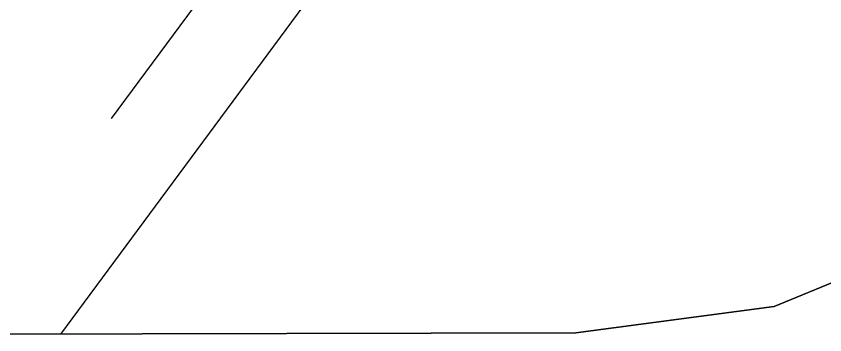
# Model space of a CAD drawing. Header units: millimetres. Extents: x -30782 to 40110, y 35885 to 73818.
# Drawn here: x -14463.6 to -14274.2, y 64244.3 to 64318.9 of the extents above; entities that cross this region are included whole.
import ezdxf

# ---------------------------------------------------------------- set-up
doc = ezdxf.new("R2010")
doc.units = ezdxf.units.MM

# ---------------------------------------------------------------- blocks, each defined once
blk = doc.blocks.new('A$C1ED21673')
for p, q in [((2032.69, 170.64, -859.86), (2210.99, 411.88, -1028.57)), ((2020.8, 120.16, -859.86), (2199.1, 361.4, -1028.57))]:
    blk.add_line(p, q)
for points, invisible_edges in [([(2141.39, 120.49, -859.86), (2231.24, 144.57, -859.86), (2187.9, 126.61, -859.86)], 1), ([(2141.39, 120.49, -847.86), (2187.9, 126.61, -847.86), (2231.24, 144.57, -847.86)], 12), ([(2187.9, 126.61, -859.86), (2231.24, 144.57, -859.86), (2231.24, 144.57, -847.86)], 12), ([(2187.9, 126.61, -847.86), (2187.9, 126.61, -859.86), (2231.24, 144.57, -847.86)], 2), ([(2141.39, 120.49, -847.86), (2141.39, 120.49, -859.86), (2187.9, 126.61, -859.86)], 12), ([(2141.39, 120.49, -847.86), (2187.9, 126.61, -859.86), (2187.9, 126.61, -847.86)], 1), ([(1787.39, 120, -859.86), (2141.39, 120.49, -859.86), (1964.39, 120, -859.86)], 1), ([(1787.39, 120, -847.86), (1964.39, 120, -847.86), (2141.39, 120.49, -847.86)], 12), ([(1964.39, 120, -847.86), (1964.39, 120, -859.86), (2141.39, 120.49, -859.86)], 12), ([(2141.39, 120.49, -859.86), (2141.39, 120.49, -847.86), (1964.39, 120, -847.86)], 12)]:
    blk.add_3dface(points, dxfattribs=dict(invisible_edges=invisible_edges))

msp = doc.modelspace()

# ---------------------------------------------------------------- block references
msp.add_blockref('A$C1ED21673', (-16473.93, 64124.28))

doc.saveas('drawing.dxf')
